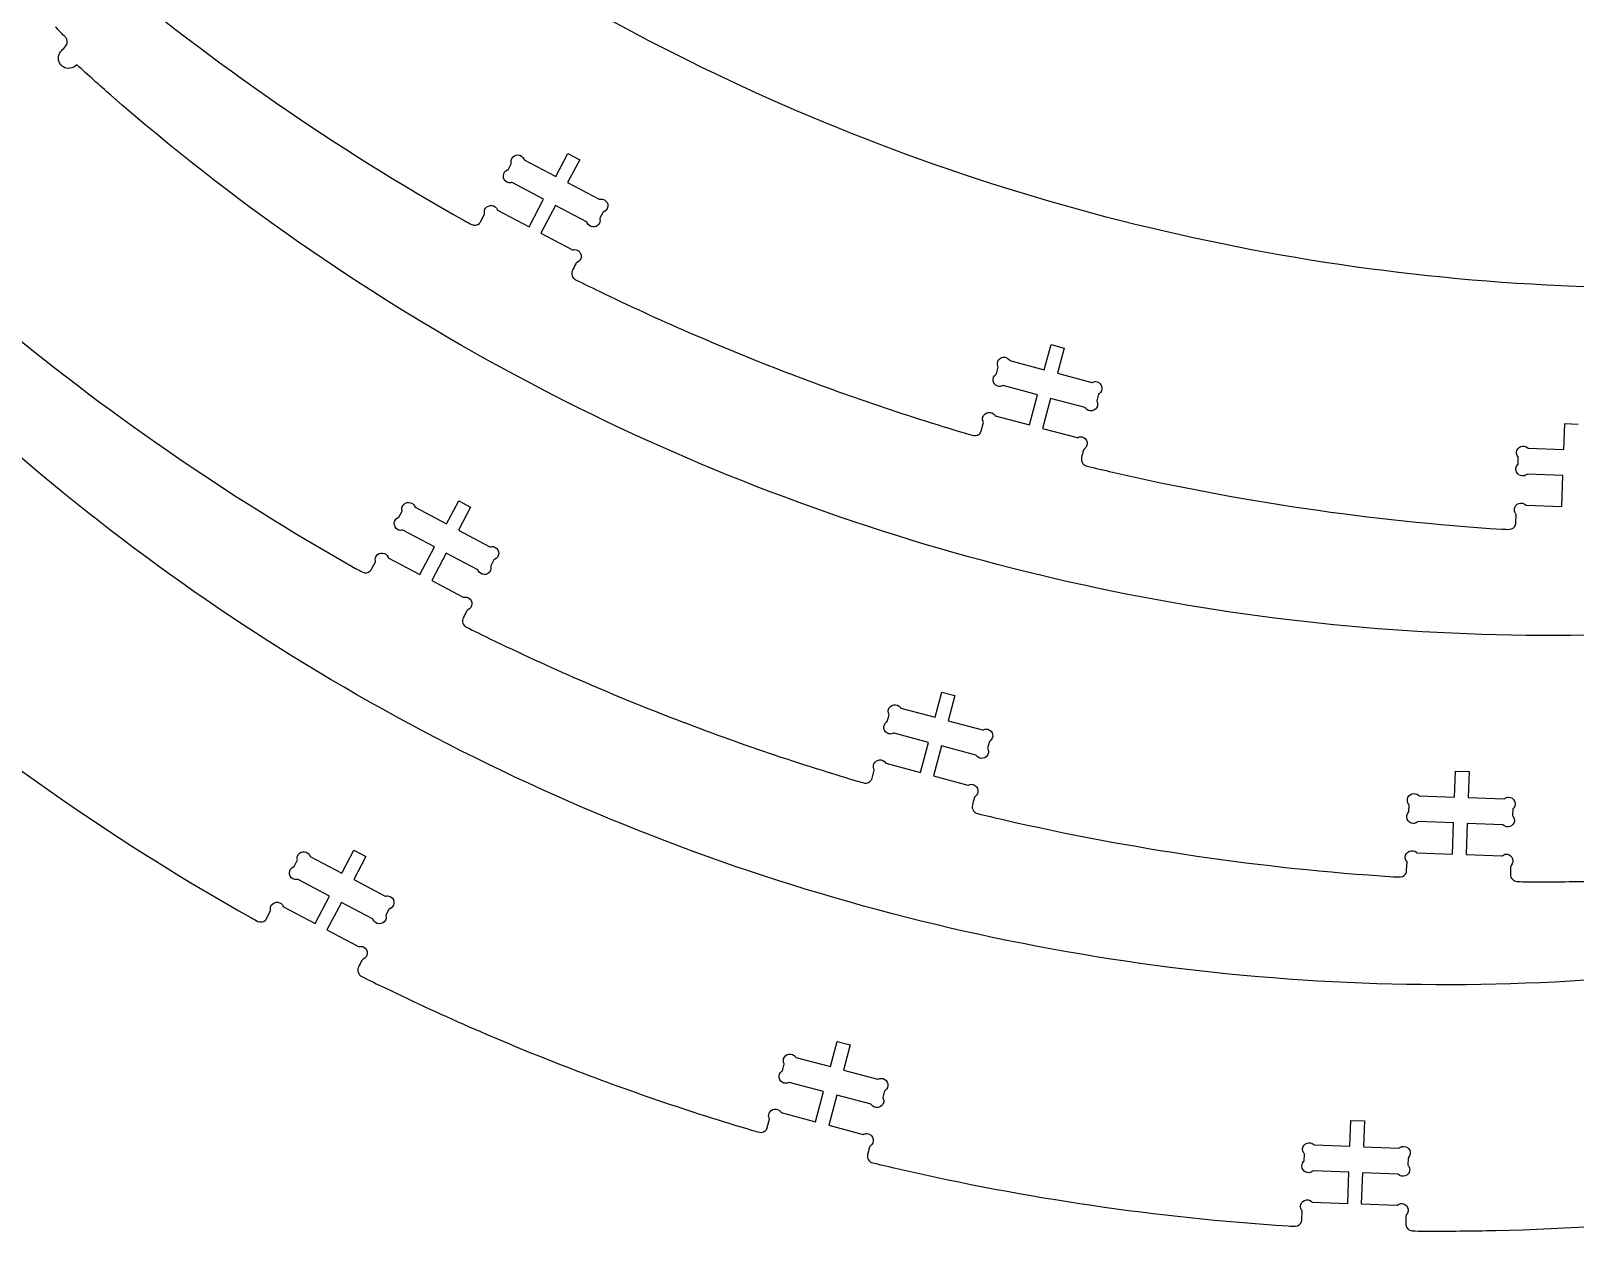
# Model space of a CAD drawing. Extents: x 0.8 to 94.9, y 0.3 to 47.7.
# Drawn here: x 18.13 to 47.86, y 0.3 to 23.41 of the extents above; entities that cross this region are included whole.
import ezdxf

# ---------------------------------------------------------------- set-up
doc = ezdxf.new("R2010")
doc.units = 0
doc.layers.add('THRUCUT_LARGE_PARTS', color=18, linetype='CONTINUOUS')

msp = doc.modelspace()

# ---------------------------------------------------------------- linework, layer by layer
at = {"layer": 'THRUCUT_LARGE_PARTS'}
for points in [[(55.877, 18.945, -0.109283), (37.728, 20.13, -0.109283), (21.772, 28.859, -0.003936)], [(19.455, 24.61, 0.045759), (26.484, 19.749, 0.013823), (26.621, 19.677, 0.32118), (26.764, 19.701, 0.03767), (26.775, 19.713, 0.028195), (26.787, 19.732), (26.865, 19.879, 0.079593), (26.864, 19.902, -0.210465), (26.884, 19.994, -0.269976), (27.004, 20.046, -0.269963), (27.109, 19.968, -0.065724), (27.11, 19.961, 0.145463), (27.113, 19.955), (27.72, 19.635), (28, 20.165), (27.394, 20.486, 0.08601), (27.373, 20.485, -0.186349), (27.292, 20.497, -0.284949), (27.226, 20.617, -0.285005), (27.304, 20.73, -0.066648), (27.311, 20.732, 0.145329), (27.317, 20.734), (27.379, 20.851, 0.08601), (27.378, 20.872, -0.186349), (27.39, 20.953, -0.284949), (27.51, 21.019, -0.285005), (27.622, 20.941, -0.066648), (27.624, 20.934, 0.145329), (27.627, 20.928), (28.234, 20.607), (28.467, 21.049), (28.697, 20.928), (28.464, 20.486), (29.07, 20.165, 0.086011), (29.091, 20.166, -0.186349), (29.172, 20.154, -0.284949), (29.238, 20.034, -0.285005), (29.16, 19.922, -0.066648), (29.153, 19.92, 0.14533), (29.147, 19.917), (29.085, 19.8, 0.079592), (29.086, 19.776, -0.210465), (29.066, 19.685, -0.269976), (28.946, 19.633, -0.269963), (28.841, 19.711, -0.065723), (28.839, 19.717, 0.145462), (28.837, 19.723), (28.23, 20.044), (27.95, 19.513), (28.556, 19.193, 0.079593), (28.58, 19.194, -0.210465), (28.671, 19.174, -0.269976), (28.724, 19.054, -0.269963), (28.645, 18.949, 0.174808), (28.619, 18.924, 0.006545), (28.555, 18.797, 0.411667), (28.617, 18.617, 0.002095), (29.069, 18.396, 0.020308), (32.551, 16.881, 0.020306), (36.144, 15.653, 0.019609), (36.283, 15.617, 0.313478), (36.411, 15.671, 0.03767), (36.419, 15.686, 0.028841), (36.427, 15.706), (36.47, 15.867, 0.08601), (36.464, 15.887, -0.186349), (36.458, 15.969, -0.284949), (36.56, 16.06, -0.285005), (36.687, 16.008, -0.066648), (36.691, 16.002, 0.145329), (36.695, 15.997), (37.358, 15.82), (37.513, 16.4), (36.85, 16.577, 0.08601), (36.83, 16.571, -0.186349), (36.748, 16.565, -0.284949), (36.657, 16.667, -0.285005), (36.708, 16.794, -0.066648), (36.714, 16.798, 0.145329), (36.72, 16.802), (36.754, 16.93, 0.079593), (36.748, 16.952, -0.210465), (36.747, 17.046, -0.269976), (36.852, 17.124, -0.269963), (36.972, 17.071, -0.065724), (36.975, 17.065, 0.145463), (36.979, 17.06), (37.642, 16.883), (37.771, 17.366), (38.022, 17.299), (37.893, 16.816), (38.556, 16.638, 0.086011), (38.576, 16.644, -0.186349), (38.657, 16.651, -0.284949), (38.749, 16.548, -0.285005), (38.697, 16.421, -0.066648), (38.691, 16.418, 0.14533), (38.686, 16.413), (38.652, 16.286, 0.086009), (38.657, 16.266, -0.186349), (38.664, 16.184, -0.284949), (38.561, 16.093, -0.285005), (38.434, 16.144, -0.066647), (38.431, 16.15, 0.145328), (38.427, 16.155), (37.764, 16.332), (37.609, 15.753), (38.272, 15.576, 0.08601), (38.292, 15.581, -0.186349), (38.374, 15.588, -0.284949), (38.465, 15.485, -0.285005), (38.413, 15.358, 0.171926), (38.393, 15.328, 0.007965), (38.359, 15.19, 0.412017), (38.46, 15.028, 0.001592), (38.955, 14.912, 0.020346), (42.68, 14.21, 0.020296), (46.459, 13.813, 0.021095), (46.601, 13.81, 0.313574), (46.714, 13.892, 0.03767), (46.718, 13.908, 0.027959), (46.721, 13.93), (46.727, 14.096, 0.079593), (46.716, 14.117, -0.210465), (46.695, 14.208, -0.269976), (46.78, 14.307, -0.269963), (46.909, 14.282, -0.065724), (46.913, 14.277, 0.145463), (46.918, 14.273), (47.604, 14.247), (47.626, 14.847), (46.94, 14.872, 0.086009), (46.922, 14.862, -0.186349), (46.844, 14.838, -0.284949), (46.732, 14.918, -0.285005), (46.754, 15.053, -0.066647), (46.759, 15.058, 0.145328), (46.763, 15.063), (46.768, 15.195, 0.086011), (46.759, 15.213, -0.186349), (46.734, 15.292, -0.284949), (46.814, 15.403, -0.285005), (46.949, 15.382, -0.066648), (46.954, 15.376, 0.14533), (46.959, 15.372), (47.645, 15.346), (47.663, 15.846), (47.923, 15.836)], [(53.776, 12.254, -0.109283), (35.627, 13.439, -0.109283), (19.67, 22.168, -0.003936), (19.341, 22.46, 0.001312), (19.013, 22.755, -0.160391), (18.882, 22.689, -0.350572), (18.672, 22.811, -0.146393), (18.662, 22.924, -0.144747), (18.718, 23.026, 0.020527), (18.802, 23.118, 0.275016), (18.823, 23.241, 0.052044), (18.812, 23.262, 0.043513), (18.794, 23.285, 0.009902), (18.602, 23.482, -0.00165)], [(17.353, 17.918, 0.045759), (24.382, 13.058, 0.013823), (24.519, 12.985, 0.32118), (24.662, 13.009, 0.03767), (24.673, 13.022, 0.028195), (24.685, 13.04), (24.763, 13.187, 0.079593), (24.762, 13.211, -0.210465), (24.782, 13.302, -0.269976), (24.902, 13.354, -0.269963), (25.007, 13.276, -0.065724), (25.009, 13.27, 0.145463), (25.011, 13.264), (25.618, 12.943), (25.898, 13.474), (25.292, 13.794, 0.08601), (25.271, 13.793, -0.186349), (25.19, 13.805, -0.284949), (25.124, 13.925, -0.285005), (25.202, 14.038, -0.066648), (25.209, 14.04, 0.145329), (25.215, 14.043), (25.277, 14.16, 0.08601), (25.276, 14.18, -0.186349), (25.288, 14.261, -0.284949), (25.408, 14.328, -0.285005), (25.521, 14.249, -0.066648), (25.523, 14.242, 0.145329), (25.525, 14.236), (26.132, 13.916), (26.366, 14.358), (26.596, 14.236), (26.362, 13.794), (26.969, 13.474, 0.086011), (26.989, 13.475, -0.186349), (27.07, 13.463, -0.284949), (27.136, 13.342, -0.285005), (27.058, 13.23, -0.066648), (27.051, 13.228, 0.14533), (27.045, 13.225), (26.983, 13.108, 0.086009), (26.984, 13.088, -0.186349), (26.973, 13.006, -0.284949), (26.852, 12.94, -0.285005), (26.74, 13.019, -0.066647), (26.738, 13.025, 0.145328), (26.735, 13.031), (26.128, 13.352), (25.848, 12.822), (26.455, 12.501, 0.08601), (26.475, 12.502, -0.186349), (26.556, 12.49, -0.284949), (26.622, 12.37, -0.285005), (26.544, 12.257, 0.171926), (26.518, 12.233, 0.007965), (26.454, 12.106, 0.411667), (26.515, 11.925, 0.002095), (26.967, 11.704, 0.020308), (30.449, 10.189, 0.020306), (34.043, 8.961, 0.019609), (34.181, 8.925, 0.313478), (34.31, 8.98, 0.03767), (34.318, 8.994, 0.028841), (34.325, 9.015), (34.368, 9.175, 0.079593), (34.362, 9.198, -0.210465), (34.361, 9.291, -0.269976), (34.466, 9.369, -0.269963), (34.586, 9.316, -0.065724), (34.589, 9.31, 0.145463), (34.593, 9.305), (35.256, 9.128), (35.411, 9.708), (34.748, 9.885, 0.08601), (34.728, 9.879, -0.186349), (34.646, 9.873, -0.284949), (34.555, 9.975, -0.285005), (34.606, 10.103, -0.066648), (34.612, 10.106, 0.145329), (34.618, 10.11), (34.652, 10.238, 0.08601), (34.646, 10.258, -0.186349), (34.64, 10.34, -0.284949), (34.742, 10.431, -0.285005), (34.87, 10.379, -0.066648), (34.873, 10.373, 0.145329), (34.877, 10.368), (35.54, 10.191), (35.669, 10.674), (35.92, 10.607), (35.791, 10.124), (36.454, 9.947, 0.086011), (36.474, 9.952, -0.186349), (36.556, 9.959, -0.284949), (36.647, 9.856, -0.285005), (36.596, 9.729, -0.066648), (36.59, 9.726, 0.14533), (36.584, 9.722), (36.55, 9.594, 0.086009), (36.556, 9.574, -0.186349), (36.562, 9.492, -0.284949), (36.46, 9.401, -0.285005), (36.332, 9.452, -0.066647), (36.329, 9.458, 0.145328), (36.325, 9.464), (35.662, 9.641), (35.507, 9.061), (36.17, 8.884, 0.079593), (36.193, 8.89, -0.210465), (36.286, 8.891, -0.269976), (36.364, 8.786, -0.269963), (36.311, 8.666, 0.174808), (36.291, 8.636, 0.006545), (36.257, 8.498, 0.412017), (36.358, 8.336, 0.001592), (36.853, 8.22, 0.020346), (40.578, 7.519, 0.020296), (44.357, 7.121, 0.021095), (44.499, 7.118, 0.313574), (44.612, 7.2, 0.03767), (44.616, 7.216, 0.027959), (44.619, 7.238), (44.626, 7.404, 0.08601), (44.616, 7.422, -0.186349), (44.591, 7.501, -0.284949), (44.671, 7.612, -0.285005), (44.806, 7.591, -0.066648), (44.811, 7.585, 0.145329), (44.816, 7.581), (45.502, 7.555), (45.524, 8.155), (44.839, 8.181, 0.086009), (44.82, 8.171, -0.186349), (44.742, 8.146, -0.284949), (44.63, 8.226, -0.285005), (44.652, 8.361, -0.066647), (44.657, 8.366, 0.145328), (44.662, 8.371), (44.667, 8.503, 0.079594), (44.656, 8.524, -0.210466), (44.634, 8.615, -0.269976), (44.719, 8.714, -0.269963), (44.848, 8.689, -0.065724), (44.852, 8.684, 0.145464), (44.857, 8.68), (45.543, 8.655), (45.562, 9.154), (45.821, 9.145), (45.803, 8.645), (46.488, 8.619, 0.08601), (46.507, 8.629, -0.186349), (46.585, 8.654, -0.284949), (46.697, 8.574, -0.285005), (46.675, 8.438, -0.066648), (46.67, 8.434, 0.145329), (46.665, 8.429), (46.66, 8.296, 0.079593), (46.671, 8.276, -0.210465), (46.693, 8.185, -0.269976), (46.608, 8.085, -0.269963), (46.479, 8.111, -0.065724), (46.475, 8.115, 0.145463), (46.47, 8.12), (45.784, 8.145), (45.762, 7.546), (46.447, 7.52, 0.079593), (46.468, 7.531, -0.210465), (46.559, 7.553, -0.269976), (46.658, 7.467, -0.269963), (46.633, 7.339, 0.174614), (46.62, 7.305, 0.006969), (46.618, 7.163, 0.18948), (46.654, 7.071, 0.192815), (46.743, 7.029, 0.014923), (46.978, 7.021, 0.005581), (48.35, 7.035, 0.045401)], [(51.758, 5.528, -0.109283), (33.609, 6.713, -0.109283), (17.653, 15.442, -0.003936)], [(15.335, 11.192, 0.045759), (22.365, 6.332, 0.013823), (22.501, 6.26, 0.32118), (22.645, 6.284, 0.03767), (22.656, 6.296, 0.028195), (22.668, 6.315), (22.745, 6.461, 0.079593), (22.744, 6.485, -0.210465), (22.764, 6.576, -0.269976), (22.884, 6.629, -0.269963), (22.989, 6.55, -0.065724), (22.991, 6.544, 0.145463), (22.994, 6.538), (23.6, 6.218), (23.881, 6.748), (23.274, 7.069, 0.08601), (23.253, 7.068, -0.186349), (23.172, 7.079, -0.284949), (23.106, 7.2, -0.285005), (23.185, 7.312, -0.066648), (23.191, 7.314, 0.145329), (23.197, 7.317), (23.259, 7.434, 0.079593), (23.258, 7.457, -0.210465), (23.278, 7.549, -0.269976), (23.398, 7.601, -0.269963), (23.503, 7.523, -0.065724), (23.505, 7.517, 0.145463), (23.508, 7.511), (24.114, 7.19), (24.348, 7.632), (24.578, 7.511), (24.344, 7.069), (24.951, 6.748, 0.079594), (24.974, 6.749, -0.210466), (25.066, 6.729, -0.269976), (25.118, 6.609, -0.269963), (25.04, 6.504, -0.065724), (25.033, 6.502, 0.145464), (25.027, 6.499), (24.966, 6.382, 0.086009), (24.967, 6.362, -0.186349), (24.955, 6.281, -0.284949), (24.835, 6.215, -0.285005), (24.722, 6.293, -0.066647), (24.72, 6.3, 0.145328), (24.717, 6.306), (24.111, 6.626), (23.83, 6.096), (24.437, 5.775, 0.08601), (24.457, 5.776, -0.186349), (24.539, 5.765, -0.284949), (24.605, 5.644, -0.285005), (24.526, 5.532, 0.171926), (24.5, 5.507, 0.007965), (24.436, 5.38, 0.411667), (24.498, 5.2, 0.002095), (24.95, 4.978, 0.020308), (28.431, 3.463, 0.020306), (32.025, 2.235, 0.019609), (32.163, 2.2, 0.313478), (32.292, 2.254, 0.03767), (32.3, 2.269, 0.028841), (32.307, 2.289), (32.35, 2.45, 0.079593), (32.344, 2.472, -0.210465), (32.343, 2.566, -0.269976), (32.449, 2.644, -0.269963), (32.568, 2.591, -0.065724), (32.571, 2.585, 0.145463), (32.575, 2.58), (33.238, 2.403), (33.393, 2.982), (32.73, 3.159, 0.08601), (32.71, 3.154, -0.186349), (32.629, 3.147, -0.284949), (32.537, 3.25, -0.285005), (32.589, 3.377, -0.066648), (32.595, 3.38, 0.145329), (32.6, 3.384), (32.634, 3.512, 0.08601), (32.629, 3.532, -0.186349), (32.622, 3.614, -0.284949), (32.725, 3.705, -0.285005), (32.852, 3.654, -0.066648), (32.855, 3.648, 0.145329), (32.859, 3.642), (33.522, 3.465), (33.651, 3.948), (33.903, 3.881), (33.773, 3.398), (34.436, 3.221, 0.086011), (34.456, 3.227, -0.186349), (34.538, 3.233, -0.284949), (34.629, 3.131, -0.285005), (34.578, 3.003, -0.066648), (34.572, 3, 0.14533), (34.567, 2.996), (34.532, 2.868, 0.086009), (34.538, 2.848, -0.186349), (34.545, 2.767, -0.284949), (34.442, 2.675, -0.285005), (34.315, 2.727, -0.066647), (34.311, 2.733, 0.145328), (34.307, 2.738), (33.644, 2.915), (33.49, 2.335), (34.152, 2.158, 0.08601), (34.172, 2.164, -0.186349), (34.254, 2.171, -0.284949), (34.345, 2.068, -0.285005), (34.294, 1.941, 0.171926), (34.274, 1.911, 0.007965), (34.24, 1.773, 0.412017), (34.341, 1.61, 0.001592), (34.836, 1.494, 0.020346), (38.56, 0.793, 0.020296), (42.339, 0.395, 0.021095), (42.481, 0.392, 0.313574), (42.595, 0.475, 0.03767), (42.599, 0.491, 0.027959), (42.602, 0.513), (42.608, 0.679, 0.08601), (42.598, 0.697, -0.186349), (42.573, 0.775, -0.284949), (42.653, 0.887, -0.285005), (42.789, 0.865, -0.066648), (42.793, 0.86, 0.145329), (42.798, 0.855), (43.484, 0.83), (43.507, 1.429), (42.821, 1.455, 0.079592), (42.8, 1.444, -0.210465), (42.709, 1.422, -0.269976), (42.61, 1.508, -0.269963), (42.635, 1.636, -0.065723), (42.64, 1.641, 0.145462), (42.644, 1.646), (42.649, 1.778, 0.079594), (42.638, 1.799, -0.210466), (42.616, 1.889, -0.269976), (42.702, 1.989, -0.269963), (42.83, 1.964, -0.065724), (42.835, 1.959, 0.145464), (42.84, 1.955), (43.525, 1.929), (43.544, 2.429), (43.804, 2.419), (43.785, 1.919), (44.471, 1.894, 0.08601), (44.489, 1.904, -0.186349), (44.567, 1.928, -0.284949), (44.679, 1.848, -0.285005), (44.657, 1.713, -0.066648), (44.652, 1.708, 0.145329), (44.648, 1.703), (44.643, 1.571, 0.079593), (44.654, 1.55, -0.210465), (44.675, 1.459, -0.269976), (44.59, 1.36, -0.269963), (44.461, 1.385, -0.065724), (44.457, 1.39, 0.145463), (44.452, 1.394), (43.766, 1.42), (43.744, 0.82), (44.43, 0.794, 0.08601), (44.448, 0.804, -0.186349), (44.526, 0.829, -0.284949), (44.638, 0.749, -0.285005), (44.616, 0.614, 0.171732), (44.603, 0.58, 0.008389), (44.6, 0.438, 0.18948), (44.637, 0.345, 0.192815), (44.725, 0.303, 0.014923), (44.961, 0.296, 0.005581), (46.332, 0.309, 0.045401), (54.758, 1.256, 0.04541)]]:
    msp.add_lwpolyline(points, format="xyb", dxfattribs=at)

doc.saveas('drawing.dxf')
